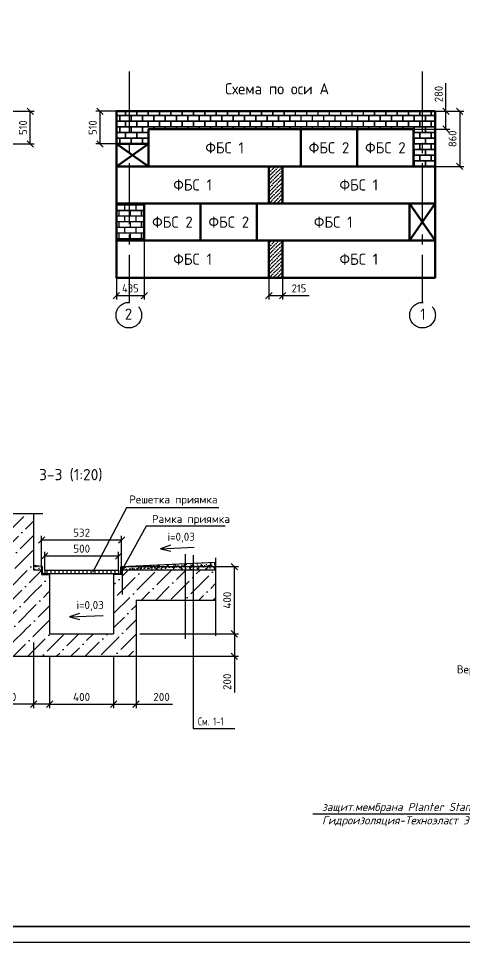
# Model space of a CAD drawing. Header units: metres. Extents: x -18 to 14983, y 1157 to 3877.
# Drawn here: x 11631.7 to 11771, y 3283.2 to 3571.7 of the extents above; entities that cross this region are included whole.
import ezdxf

# ---------------------------------------------------------------- set-up
doc = ezdxf.new("R2010")
doc.units = ezdxf.units.M
doc.linetypes.add('осевая2', pattern=[28.575, 19.05, -3.175, 3.175, -3.175])
for name, color, linetype, lineweight in [('Осевая', 2, 'осевая2', 30), ('Основной', 1, 'Continuous', 60), ('Размер 3.5', 250, 'Continuous', 35), ('Размеры на чертеже', 250, 'Continuous', 25)]:
    doc.layers.add(name, color=color, linetype=linetype, lineweight=lineweight)
doc.styles.add('-ISOCPEUR-', font='isocpeur.ttf')
doc.styles.add('GOST', font='GOST_Common.ttf')
doc.styles.get("Standard").update_dxf_attribs({"font": 'GOST_Common.ttf'})
doc.styles.add('СМК-проект', font='isocpeui.ttf')
doc.dimstyles.new('М 1 к 50', dxfattribs={"dimtxt": 2.5, "dimasz": 2, "dimexe": 1.25, "dimexo": 0, "dimgap": 1, "dimtad": 1, "dimdec": 0, "dimlfac": 50, "dimzin": 0, "dimdsep": 46, "dimtxsty": 'GOST', "dimblk": 'OBLIQUE', "dimcen": 0, "dimclrd": 256, "dimclre": 256, "dimclrt": 256, "dimazin": 2, "dimtfac": 1, "dimtdec": 0, "dimtmove": 0, "dimatfit": 3, "dimldrblk": 'NONE', "dimfxl": 1.25, "dimtolj": 1, "dimtzin": 0, "dimlwd": -1, "dimlwe": -1, "dimarcsym": 2})
pattern_1 = [(45, (10389.0407, 3227.0366), (1.683798, 6.173926), [7.9375, -1.5875, 0, -1.5875])]

# ---------------------------------------------------------------- blocks, each defined once
blk = doc.blocks.new('*U408')
at = {"layer": 'Основной', "ltscale": 20}
blk.add_lwpolyline([(0, -290), (2380, -290), (2380, 290), (0, 290)], close=True, dxfattribs=at)
at = {"layer": 'Основной', "ltscale": 20, "flags": 1}
for tag, p in [('ВЕС', (579, 65)), ('ОБЪЕМ', (580, 62))]:
    blk.add_attdef(tag, p, '', height=2.5, dxfattribs=at)
at = {"layer": 'Основной', "ltscale": 20}
blk.add_attdef('НАЗВАНИЕ', (445, -134), '', height=38.9, dxfattribs=at)
blk = doc.blocks.new('*U391')
at = {"layer": 'Основной', "ltscale": 20}
blk.add_lwpolyline([(0, -290), (880, -290), (880, 290), (0, 290)], close=True, dxfattribs=at)
at = {"layer": 'Основной', "ltscale": 20, "flags": 1}
for tag, p in [('ВЕС', (579, 65)), ('ОБЪЕМ', (580, 62))]:
    blk.add_attdef(tag, p, '', height=2.5, dxfattribs=at)
at = {"layer": 'Основной', "ltscale": 20}
blk.add_attdef('НАЗВАНИЕ', (445, -134), '', height=38.9, dxfattribs=at)
blk = doc.blocks.new('_Oblique')
at = {"color": 0, "linetype": 'ByBlock', "lineweight": -2}
blk.add_line((-0.5, -0.5), (0.5, 0.5), dxfattribs=at)
blk = doc.blocks.new('*D467')
at = {"layer": 'Defpoints', "color": 0, "lineweight": 35, "transparency": 16777216}
for p in [(11669.64, 3379.55), (11699.15, 3379.55), (11666.44, 3372.55)]:
    blk.add_point(p, dxfattribs=at)
at = {"layer": 'Размеры на чертеже', "transparency": 16777216}
for p, q in [((11669.64, 3379.55), (11700.4, 3379.55)), ((11699.15, 3379.55), (11699.15, 3372.55)), ((11666.44, 3372.55), (11700.4, 3372.55)), ((11699.15, 3372.55), (11699.15, 3361.2))]:
    blk.add_line(p, q, dxfattribs=at)
at = {"layer": 'Размеры на чертеже', "transparency": 16777216, "xscale": 2, "yscale": 2, "zscale": 2}
for p, rotation in [((11699.15, 3379.55), 90), ((11699.15, 3372.55), 270)]:
    blk.add_blockref('_Oblique', p, dxfattribs=dict(at, rotation=rotation))
at = {"layer": 'Размеры на чертеже', "transparency": 16777216, "insert": (11696.9, 3364.57), "char_height": 2.5, "attachment_point": 5, "rotation": 90, "style": '-ISOCPEUR-'}
blk.add_mtext('\\A1;200', dxfattribs=at)
blk = doc.blocks.new('_None')
blk = doc.blocks.new('*D468')
at = {"layer": 'Defpoints', "color": 0, "lineweight": 35, "transparency": 16777216}
for p in [(11663.94, 3400.55), (11699.15, 3400.55), (11699.15, 3379.55)]:
    blk.add_point(p, dxfattribs=at)
at = {"layer": 'Размеры на чертеже', "transparency": 16777216}
for p, q in [((11663.94, 3400.55), (11700.4, 3400.55)), ((11699.15, 3379.55), (11699.15, 3400.55)), ((11699.15, 3379.55), (11700.4, 3379.55))]:
    blk.add_line(p, q, dxfattribs=at)
at = {"layer": 'Размеры на чертеже', "transparency": 16777216, "xscale": 2, "yscale": 2, "zscale": 2}
for p, rotation in [((11699.15, 3400.55), 90), ((11699.15, 3379.55), 270)]:
    blk.add_blockref('_Oblique', p, dxfattribs=dict(at, rotation=rotation))
at = {"layer": 'Размеры на чертеже', "transparency": 16777216, "insert": (11696.9, 3390.05), "char_height": 2.5, "attachment_point": 5, "rotation": 90, "style": '-ISOCPEUR-'}
blk.add_mtext('\\A1;400', dxfattribs=at)
blk = doc.blocks.new('*D469')
at = {"layer": 'Defpoints', "color": 0, "lineweight": 35, "transparency": 16777216}
for p in [(11663.94, 3408.88), (11638.94, 3400.55), (11663.94, 3400.55)]:
    blk.add_point(p, dxfattribs=at)
at = {"layer": 'Размеры на чертеже', "transparency": 16777216}
for p, q in [((11638.94, 3400.55), (11638.94, 3410.13)), ((11663.94, 3400.55), (11663.94, 3410.13)), ((11638.94, 3408.88), (11663.94, 3408.88))]:
    blk.add_line(p, q, dxfattribs=at)
at = {"layer": 'Размеры на чертеже', "transparency": 16777216, "xscale": 2, "yscale": 2, "zscale": 2, "rotation": 180}
blk.add_blockref('_Oblique', (11638.94, 3408.88), dxfattribs=at)
at = {"layer": 'Размеры на чертеже', "transparency": 16777216, "xscale": 2, "yscale": 2, "zscale": 2}
blk.add_blockref('_Oblique', (11663.94, 3408.88), dxfattribs=at)
at = {"layer": 'Размеры на чертеже', "transparency": 16777216, "insert": (11651.44, 3411.13), "char_height": 2.5, "attachment_point": 5, "style": '-ISOCPEUR-'}
blk.add_mtext('\\A1;532', dxfattribs=at)
blk = doc.blocks.new('*D470')
at = {"layer": 'Defpoints', "color": 0, "lineweight": 35, "transparency": 16777216}
for p in [(11663, 3403.88), (11639.94, 3399.4), (11663, 3399.4)]:
    blk.add_point(p, dxfattribs=at)
at = {"layer": 'Размеры на чертеже', "transparency": 16777216}
for p, q in [((11639.94, 3399.4), (11639.94, 3405.13)), ((11663, 3399.4), (11663, 3405.13)), ((11639.94, 3403.88), (11663, 3403.88))]:
    blk.add_line(p, q, dxfattribs=at)
at = {"layer": 'Размеры на чертеже', "transparency": 16777216, "xscale": 2, "yscale": 2, "zscale": 2, "rotation": 180}
blk.add_blockref('_Oblique', (11639.94, 3403.88), dxfattribs=at)
at = {"layer": 'Размеры на чертеже', "transparency": 16777216, "xscale": 2, "yscale": 2, "zscale": 2}
blk.add_blockref('_Oblique', (11663, 3403.88), dxfattribs=at)
at = {"layer": 'Размеры на чертеже', "transparency": 16777216, "insert": (11651.47, 3406.13), "char_height": 2.5, "attachment_point": 5, "style": '-ISOCPEUR-'}
blk.add_mtext('\\A1;500', dxfattribs=at)
blk = doc.blocks.new('*D471')
at = {"layer": 'Defpoints', "color": 0, "lineweight": 35, "transparency": 16777216}
for p in [(11668.44, 3375.65), (11661.44, 3372.55), (11668.44, 3357.58)]:
    blk.add_point(p, dxfattribs=at)
at = {"layer": 'Размеры на чертеже', "transparency": 16777216}
for p, q in [((11668.44, 3375.65), (11668.44, 3356.33)), ((11661.44, 3372.55), (11661.44, 3356.33)), ((11661.44, 3357.58), (11668.44, 3357.58)), ((11668.44, 3357.58), (11679.79, 3357.58))]:
    blk.add_line(p, q, dxfattribs=at)
at = {"layer": 'Размеры на чертеже', "transparency": 16777216, "xscale": 2, "yscale": 2, "zscale": 2, "rotation": 180}
blk.add_blockref('_Oblique', (11661.44, 3357.58), dxfattribs=at)
at = {"layer": 'Размеры на чертеже', "transparency": 16777216, "xscale": 2, "yscale": 2, "zscale": 2}
blk.add_blockref('_Oblique', (11668.44, 3357.58), dxfattribs=at)
at = {"layer": 'Размеры на чертеже', "transparency": 16777216, "insert": (11676.41, 3359.83), "char_height": 2.5, "attachment_point": 5, "style": '-ISOCPEUR-'}
blk.add_mtext('\\A1;200', dxfattribs=at)
blk = doc.blocks.new('*D472')
at = {"layer": 'Defpoints', "color": 0, "lineweight": 35, "transparency": 16777216}
for p in [(11641.44, 3372.55), (11636.44, 3361.94), (11641.44, 3357.58)]:
    blk.add_point(p, dxfattribs=at)
at = {"layer": 'Размеры на чертеже', "transparency": 16777216}
for p, q in [((11641.44, 3372.55), (11641.44, 3356.33)), ((11636.44, 3361.94), (11636.44, 3356.33)), ((11636.44, 3357.58), (11625.59, 3357.58)), ((11641.44, 3357.58), (11636.44, 3357.58))]:
    blk.add_line(p, q, dxfattribs=at)
at = {"layer": 'Размеры на чертеже', "transparency": 16777216, "xscale": 2, "yscale": 2, "zscale": 2, "rotation": 180}
blk.add_blockref('_Oblique', (11636.44, 3357.58), dxfattribs=at)
at = {"layer": 'Размеры на чертеже', "transparency": 16777216, "xscale": 2, "yscale": 2, "zscale": 2}
blk.add_blockref('_Oblique', (11641.44, 3357.58), dxfattribs=at)
at = {"layer": 'Размеры на чертеже', "transparency": 16777216, "insert": (11628.71, 3359.83), "char_height": 2.5, "attachment_point": 5, "style": '-ISOCPEUR-'}
blk.add_mtext('\\A1;100', dxfattribs=at)
blk = doc.blocks.new('*D473')
at = {"layer": 'Defpoints', "color": 0, "lineweight": 35, "transparency": 16777216}
for p in [(11641.44, 3372.55), (11661.44, 3372.55), (11661.44, 3357.58)]:
    blk.add_point(p, dxfattribs=at)
at = {"layer": 'Размеры на чертеже', "transparency": 16777216}
for p, q in [((11641.44, 3372.55), (11641.44, 3356.33)), ((11661.44, 3372.55), (11661.44, 3356.33)), ((11641.44, 3357.58), (11661.44, 3357.58))]:
    blk.add_line(p, q, dxfattribs=at)
at = {"layer": 'Размеры на чертеже', "transparency": 16777216, "xscale": 2, "yscale": 2, "zscale": 2, "rotation": 180}
blk.add_blockref('_Oblique', (11641.44, 3357.58), dxfattribs=at)
at = {"layer": 'Размеры на чертеже', "transparency": 16777216, "xscale": 2, "yscale": 2, "zscale": 2}
blk.add_blockref('_Oblique', (11661.44, 3357.58), dxfattribs=at)
at = {"layer": 'Размеры на чертеже', "transparency": 16777216, "insert": (11651.44, 3359.83), "char_height": 2.5, "attachment_point": 5, "style": '-ISOCPEUR-'}
blk.add_mtext('\\A1;400', dxfattribs=at)
blk = doc.blocks.new('*D544')
at = {"transparency": 16777216}
for p, q in [((11627.16, 3542.69), (11636.66, 3542.69)), ((11635.41, 3532.49), (11635.41, 3542.69)), ((11627.16, 3532.49), (11636.66, 3532.49))]:
    blk.add_line(p, q, dxfattribs=at)
at = {"layer": 'Defpoints', "color": 0, "lineweight": 35, "transparency": 16777216}
for p in [(11627.16, 3542.69), (11635.41, 3542.69), (11627.16, 3532.49)]:
    blk.add_point(p, dxfattribs=at)
at = {"transparency": 16777216, "xscale": 2, "yscale": 2, "zscale": 2}
for p, rotation in [((11635.41, 3542.69), 90), ((11635.41, 3532.49), 270)]:
    blk.add_blockref('_Oblique', p, dxfattribs=dict(at, rotation=rotation))
at = {"transparency": 16777216, "insert": (11633.16, 3537.59), "char_height": 2.5, "attachment_point": 5, "rotation": 90, "style": 'GOST'}
blk.add_mtext('\\A1;510', dxfattribs=at)
blk = doc.blocks.new('*D546')
at = {"transparency": 16777216}
for p, q in [((11662.3, 3542.69), (11655.91, 3542.69)), ((11657.16, 3542.69), (11657.16, 3532.49)), ((11662.3, 3532.49), (11655.91, 3532.49))]:
    blk.add_line(p, q, dxfattribs=at)
at = {"layer": 'Defpoints', "color": 0, "lineweight": 35, "transparency": 16777216}
for p in [(11662.3, 3542.69), (11657.16, 3532.49), (11662.3, 3532.49)]:
    blk.add_point(p, dxfattribs=at)
at = {"transparency": 16777216, "xscale": 2, "yscale": 2, "zscale": 2}
for p, rotation in [((11657.16, 3542.69), 90), ((11657.16, 3532.49), 270)]:
    blk.add_blockref('_Oblique', p, dxfattribs=dict(at, rotation=rotation))
at = {"transparency": 16777216, "insert": (11654.91, 3537.59), "char_height": 2.5, "attachment_point": 5, "rotation": 90, "style": 'GOST'}
blk.add_mtext('\\A1;510', dxfattribs=at)
blk = doc.blocks.new('*D547')
at = {"transparency": 16777216}
for p, q in [((11761.8, 3542.69), (11770.76, 3542.69)), ((11769.51, 3542.69), (11769.51, 3525.49)), ((11761.8, 3525.49), (11770.76, 3525.49))]:
    blk.add_line(p, q, dxfattribs=at)
at = {"layer": 'Defpoints', "color": 0, "lineweight": 35, "transparency": 16777216}
for p in [(11761.8, 3542.69), (11761.8, 3525.49), (11769.51, 3525.49)]:
    blk.add_point(p, dxfattribs=at)
at = {"transparency": 16777216, "xscale": 2, "yscale": 2, "zscale": 2}
for p, rotation in [((11769.51, 3542.69), 90), ((11769.51, 3525.49), 270)]:
    blk.add_blockref('_Oblique', p, dxfattribs=dict(at, rotation=rotation))
at = {"transparency": 16777216, "insert": (11767.26, 3534.09), "char_height": 2.5, "attachment_point": 5, "rotation": 90, "style": 'GOST'}
blk.add_mtext('\\A1;860', dxfattribs=at)
blk = doc.blocks.new('*D548')
at = {"transparency": 16777216}
for p, q in [((11765.19, 3542.69), (11765.19, 3551.44)), ((11755.1, 3542.69), (11766.44, 3542.69)), ((11765.19, 3537.09), (11765.19, 3542.69)), ((11755.1, 3537.09), (11766.44, 3537.09))]:
    blk.add_line(p, q, dxfattribs=at)
at = {"layer": 'Defpoints', "color": 0, "lineweight": 35, "transparency": 16777216}
for p in [(11755.1, 3542.69), (11765.19, 3542.69), (11755.1, 3537.09)]:
    blk.add_point(p, dxfattribs=at)
at = {"transparency": 16777216, "xscale": 2, "yscale": 2, "zscale": 2}
for p, rotation in [((11765.19, 3542.69), 90), ((11765.19, 3537.09), 270)]:
    blk.add_blockref('_Oblique', p, dxfattribs=dict(at, rotation=rotation))
at = {"transparency": 16777216, "insert": (11762.94, 3548.07), "char_height": 2.5, "attachment_point": 5, "rotation": 90, "style": 'GOST'}
blk.add_mtext('\\A1;280', dxfattribs=at)
blk = doc.blocks.new('*D549')
at = {"transparency": 16777216}
for p, q in [((11662.3, 3502.29), (11662.3, 3483.89)), ((11671, 3502.29), (11671, 3483.89)), ((11662.3, 3485.14), (11671, 3485.14))]:
    blk.add_line(p, q, dxfattribs=at)
at = {"layer": 'Defpoints', "color": 0, "lineweight": 35, "transparency": 16777216}
for p in [(11662.3, 3502.29), (11671, 3502.29), (11671, 3485.14)]:
    blk.add_point(p, dxfattribs=at)
at = {"transparency": 16777216, "xscale": 2, "yscale": 2, "zscale": 2, "rotation": 180}
blk.add_blockref('_Oblique', (11662.3, 3485.14), dxfattribs=at)
at = {"transparency": 16777216, "xscale": 2, "yscale": 2, "zscale": 2}
blk.add_blockref('_Oblique', (11671, 3485.14), dxfattribs=at)
at = {"transparency": 16777216, "insert": (11666.65, 3487.39), "char_height": 2.5, "attachment_point": 5, "style": 'GOST'}
blk.add_mtext('\\A1;435', dxfattribs=at)
blk = doc.blocks.new('*D550')
at = {"transparency": 16777216}
for p, q in [((11709.9, 3490.69), (11709.9, 3483.89)), ((11714.2, 3490.69), (11714.2, 3483.89)), ((11709.9, 3485.14), (11714.2, 3485.14)), ((11714.2, 3485.14), (11722.45, 3485.14))]:
    blk.add_line(p, q, dxfattribs=at)
at = {"layer": 'Defpoints', "color": 0, "lineweight": 35, "transparency": 16777216}
for p in [(11709.9, 3490.69), (11714.2, 3490.69), (11714.2, 3485.14)]:
    blk.add_point(p, dxfattribs=at)
at = {"transparency": 16777216, "xscale": 2, "yscale": 2, "zscale": 2, "rotation": 180}
blk.add_blockref('_Oblique', (11709.9, 3485.14), dxfattribs=at)
at = {"transparency": 16777216, "xscale": 2, "yscale": 2, "zscale": 2}
blk.add_blockref('_Oblique', (11714.2, 3485.14), dxfattribs=at)
at = {"transparency": 16777216, "insert": (11719.32, 3487.39), "char_height": 2.5, "attachment_point": 5, "style": 'GOST'}
blk.add_mtext('\\A1;215', dxfattribs=at)

msp = doc.modelspace()

# ---------------------------------------------------------------- hatches: boundary and pattern name
h = msp.add_hatch()
h.set_pattern_fill('AR-B816C', scale=0.0087)
h.set_pattern_definition([(0, (3368.7741, 1515.4358), (1.76784, 1.76784), [3.4528125, -0.0828675]), (0, (3367.0063, 1515.5187), (1.76784, 1.76784), [3.4528125, -0.0828675]), (90, (3368.7741, 1515.4358), (-1.76784, 1.76784), [-1.8507075, 1.6849725]), (90, (3368.6913, 1515.4358), (-1.76784, 1.76784), [-1.8507075, 1.6849725])])
h.paths.add_polyline_path([(11666.2955, 3542.6919), (11662.2969, 3542.6919), (11662.2969, 3532.4919), (11666.2955, 3532.4919)])
h.paths.add_polyline_path([(11757.7989, 3542.6919), (11666.2955, 3542.6919), (11666.2955, 3532.4919), (11672.2969, 3532.4919), (11672.2969, 3537.0919), (11672.2969, 3537.0919), (11719.8969, 3537.0919), (11755.0969, 3537.0919), (11755.0969, 3525.4919), (11757.7989, 3525.4919)])
h.paths.add_polyline_path([(11761.7974, 3542.6919), (11757.7989, 3542.6919), (11757.7989, 3525.4919), (11761.7974, 3525.4919)])
h = msp.add_hatch()
h.set_pattern_fill('ANSI36', scale=0.27, angle=360)
h.set_pattern_definition([(45, (4108.8478, 1528.3151), (0.45462547, 1.66696004), [2.143125, -0.428625, 0, -0.428625])])
h.paths.add_polyline_path([(11714.1974, 3525.4919), (11709.8968, 3525.4919), (11709.8968, 3513.8919), (11714.1974, 3513.8919)])
h = msp.add_hatch()
h.set_pattern_fill('AR-B816C', scale=0.0087, angle=360)
h.set_pattern_definition([(360, (3707.9264, 1496.4205), (1.76784, 1.76784), [3.4528125, -0.0828675]), (360, (3706.1585, 1496.5033), (1.76784, 1.76784), [3.4528125, -0.0828675]), (90, (3707.9264, 1496.4205), (-1.76784, 1.76784), [-1.8507075, 1.6849725]), (90, (3707.8435, 1496.4205), (-1.76784, 1.76784), [-1.8507075, 1.6849725])])
h.paths.add_polyline_path([(11670.9975, 3513.8919), (11666.2955, 3513.8918), (11666.2955, 3502.2919), (11670.9975, 3502.292)])
h.paths.add_polyline_path([(11666.2955, 3513.8918), (11662.2969, 3513.8919), (11662.2969, 3502.2919), (11666.2955, 3502.2919)])
h = msp.add_hatch()
h.set_pattern_fill('ANSI36', scale=0.27, angle=360)
h.set_pattern_definition([(45, (4108.8478, 1505.1151), (0.45462547, 1.66696004), [2.143125, -0.428625, 0, -0.428625])])
h.paths.add_polyline_path([(11714.1974, 3502.2919), (11709.8968, 3502.2919), (11709.8968, 3490.6919), (11714.1974, 3490.6919)])
h = msp.add_hatch()
h.set_pattern_fill('ANSI36')
h.set_pattern_definition(pattern_1)
h.paths.add_polyline_path([(11636.4387, 3417.1372), (11624.7749, 3417.1372), (11623.9991, 3414.292), (11623.5511, 3419.63), (11622.8027, 3417.1372), (11612.401, 3417.1372), (11612.401, 3379.611), (11636.4387, 3380.6557)])
h.paths.add_polyline_path([(11636.4387, 3380.6617), (11612.401, 3379.617), (11612.401, 3372.5494), (11636.4387, 3372.5494)])
h = msp.add_hatch()
h.set_pattern_fill('AR-SAND', scale=0.8, angle=45, style=0)
h.set_pattern_definition([(82.5, (10220.6353, -6773.6844), (-1.12561055, 1.0543417), [0, -1.216, 0, -1.36, 0, -1.3]), (52.5, (10220.6353, -6773.6844), (-0.59531, 2.5975838), [0, -0.656, 0, -1.096, 0, -0.42]), (12.5, (10219.9395, -6774.3801), (1.75842342, 1.7648259), [0, -0.4, 0, -1.44, 0, -1.88]), (2.5, (10219.9395, -6774.3801), (1.20403373, 2.1970103), [0, -0.2, 0, -0.944, 0, -1.08])])
h.paths.add_polyline_path([(11663.9387, 3400.5494), (11663.9387, 3399.5494), (11693.2668, 3399.5494), (11693.2668, 3401.9356)])
h.paths.add_polyline_path([(11636.4387, 3400.9166), (11636.4387, 3399.5494), (11638.9387, 3399.5494), (11638.9387, 3400.5494)])
h = msp.add_hatch()
h.set_pattern_fill('ANSI36')
h.set_pattern_definition(pattern_1)
h.paths.add_polyline_path([(11693.2668, 3390.0494), (11693.2668, 3399.5494), (11663.9387, 3399.5494), (11663.9387, 3398.0494), (11661.4387, 3398.0494), (11661.4387, 3379.5494), (11641.4387, 3379.5494), (11641.4387, 3380.8706), (11636.4387, 3380.6617), (11636.4387, 3374.5494), (11636.4387, 3372.5494), (11668.4387, 3372.5494), (11668.4387, 3390.0494)])
h.paths.add_polyline_path([(11641.4387, 3398.0494), (11638.9387, 3398.0494), (11638.9387, 3399.5494), (11636.4387, 3399.5494), (11636.4387, 3380.6617), (11641.4387, 3380.8706)], flags=17)
h = msp.add_hatch()
h.set_pattern_fill('ANSI31', scale=10, angle=45, style=0)
h.set_pattern_definition([(90, (10220.6353, -6773.6844), (-1.25, 2e-16), [])])
h.paths.add_polyline_path([(11639.9448, 3399.3994), (11639.9448, 3398.3994), (11663.0009, 3398.3994), (11663.0009, 3399.3994)])

# ---------------------------------------------------------------- linework, layer by layer
for p, q in [((11662.2969, 3525.4919), (11662.2969, 3532.4919)), ((11670.9975, 3513.8919), (11670.9975, 3502.292))]:
    msp.add_line(p, q)
at = {"color": 7}
for p, q in [((11665.5039, 3418.9323), (11654.8032, 3398.6957)), ((11624.7749, 3417.1372), (11639.3711, 3417.1372)), ((11636.4387, 3417.1372), (11636.4387, 3399.5494)), ((11671.595, 3413.1739), (11663.8576, 3399.1892)), ((11679.2381, 3407.197), (11676.1209, 3406.1308)), ((11676.1209, 3406.1308), (11686.5794, 3406.6251)), ((11676.1209, 3406.1308), (11679.3231, 3405.3869)), ((11683.7906, 3404.4011), (11683.7906, 3377.955)), ((11686.3116, 3404.0598), (11686.3116, 3349.9603)), ((11663.9387, 3400.5494), (11693.2668, 3401.9356)), ((11693.2668, 3403.2413), (11693.2668, 3378.9051)), ((11638.9387, 3400.5494), (11636.4387, 3400.9166)), ((11636.4387, 3399.5494), (11638.9387, 3399.5494)), ((11639.0987, 3400.5494), (11638.9387, 3400.5494)), ((11638.9387, 3400.5494), (11638.9387, 3398.0494)), ((11639.1887, 3398.5744), (11639.1887, 3400.4594)), ((11641.3487, 3398.2994), (11639.4637, 3398.2994)), ((11639.9448, 3399.3994), (11639.9448, 3398.3994)), ((11639.9448, 3399.3994), (11663.0009, 3399.3994)), ((11639.9448, 3398.3994), (11663.0009, 3398.3994)), ((11661.5287, 3398.2994), (11663.4137, 3398.2994)), ((11663.0009, 3399.3994), (11663.0009, 3398.3994)), ((11663.6887, 3398.5744), (11663.6887, 3400.4594)), ((11663.7787, 3400.5494), (11663.9387, 3400.5494)), ((11663.9387, 3400.5494), (11663.9387, 3398.0494)), ((11663.9387, 3399.5494), (11693.2668, 3399.5494)), ((11664.1215, 3399.2615), (11664.1215, 3391.8527)), ((11638.9387, 3398.0494), (11641.4387, 3398.0494)), ((11641.4387, 3398.2094), (11641.4387, 3398.0494)), ((11641.4387, 3398.0494), (11641.4387, 3380.8706)), ((11661.4387, 3398.2094), (11661.4387, 3398.0494)), ((11661.4387, 3398.0494), (11661.4387, 3379.5494)), ((11663.9387, 3398.0494), (11661.4387, 3398.0494)), ((11668.4387, 3390.0494), (11668.4387, 3372.5494)), ((11668.4387, 3390.0494), (11693.2668, 3390.0494)), ((11650.7995, 3385.8751), (11647.6822, 3384.8089)), ((11647.6822, 3384.8089), (11658.1407, 3385.3032)), ((11647.6822, 3384.8089), (11650.8845, 3384.065)), ((11641.4387, 3380.8706), (11641.4387, 3379.5494)), ((11641.4387, 3379.5494), (11661.4387, 3379.5494)), ((11636.4387, 3376.8157), (11636.4387, 3361.9409)), ((11611.4387, 3372.5494), (11666.4387, 3372.5494)), ((11686.3116, 3349.9603), (11699.2575, 3349.9603))]:
    msp.add_line(p, q, dxfattribs=at)
msp.add_lwpolyline([(11413.6464, 3877.1778), (12254.6464, 3877.1778), (12254.6464, 3283.1778), (11413.6464, 3283.1778)], close=True)
at = {"const_width": 0.5}
msp.add_lwpolyline([(11433.6464, 3872.1778), (12249.6464, 3872.1778), (12249.6464, 3288.1778), (11433.6464, 3288.1778)], close=True, dxfattribs=at)
at = {"color": 7}
msp.add_lwpolyline([(11723.6521, 3323.348), (11795.5418, 3323.348), (11804.635, 3346.6071)], dxfattribs=at)
for centre, radius, start, end in [((11639.0987, 3400.4594), 0.09, 0, 90), ((11639.4637, 3398.5744), 0.275, 180, 270), ((11641.3487, 3398.2094), 0.09, 0, 90), ((11661.5287, 3398.2094), 0.09, 90, 180), ((11663.4137, 3398.5744), 0.275, 270, 0), ((11663.7787, 3400.4594), 0.09, 90, 180)]:
    msp.add_arc(centre, radius, start, end, dxfattribs=at)
at = {"layer": 'Осевая'}
for p, q in [((11666.2955, 3555.0535), (11666.2955, 3483.0342)), ((11757.7989, 3555.0535), (11757.7989, 3483.0342))]:
    msp.add_line(p, q, dxfattribs=at)
for centre in [(11666.1945, 3479.0352), (11757.8999, 3479.0352)]:
    msp.add_circle(centre, 4.0002, dxfattribs=at)
at = {"layer": 'Основной'}
for p, q in [((11672.2969, 3532.4919), (11662.2968, 3525.4919)), ((11662.2969, 3532.4919), (11672.2969, 3532.4919)), ((11672.2969, 3525.4919), (11662.2969, 3532.4919)), ((11672.2969, 3532.4919), (11672.2969, 3525.4919)), ((11761.7975, 3525.4918), (11753.7975, 3525.4918)), ((11753.7975, 3502.292), (11761.7975, 3513.8919)), ((11753.7975, 3513.8919), (11761.7975, 3502.292)), ((11753.7975, 3513.8919), (11753.7975, 3502.292)), ((11753.7975, 3502.2919), (11761.7975, 3502.292))]:
    msp.add_line(p, q, dxfattribs=at)
msp.add_lwpolyline([(11662.2969, 3542.6919), (11761.7974, 3542.6919), (11761.7974, 3490.6919), (11662.2969, 3490.6919)], close=True, dxfattribs=at)
at = {"layer": 'Размер 3.5', "color": 7, "lineweight": 25, "ltscale": 50}
for p, q in [((11694.3133, 3418.9323), (11665.5039, 3418.9323)), ((11696.2888, 3413.1739), (11671.595, 3413.1739))]:
    msp.add_line(p, q, dxfattribs=at)

# ---------------------------------------------------------------- block references
at = {"layer": 'Основной', "yscale": 0.02, "zscale": 0.02}
for name, p, xscale in [('*U408', (11719.8969, 3531.2919), -0.02), ('*U391', (11737.4969, 3531.2919), -0.02), ('*U391', (11755.0969, 3531.2919), -0.02), ('*U408', (11709.8968, 3519.6919), -0.02), ('*U408', (11714.1974, 3519.6919), 0.02), ('*U391', (11688.5975, 3508.0919), -0.02), ('*U391', (11706.1975, 3508.0919), -0.02), ('*U408', (11706.1975, 3508.0919), 0.02), ('*U408', (11709.8968, 3496.4919), -0.02), ('*U408', (11714.1974, 3496.4919), 0.02)]:
    msp.add_blockref(name, p, dxfattribs=dict(at, xscale=xscale))

# ---------------------------------------------------------------- texts
at = {"color": 7, "style": '-ISOCPEUR-'}
for s, p in [('i=0,03', (11678.2759, 3408.6112)), ('i=0,03', (11649.8373, 3387.2893)), ('Верх канала.', (11768.6422, 3367.2061))]:
    msp.add_text(s, height=2.5, dxfattribs=at).set_placement(p)
at = {"color": 7, "width": 0.8}
msp.add_text('См. 1-1', height=2.5, dxfattribs=at).set_placement((11687.7981, 3350.9404))
at = {"color": 7, "insert": (11648.0607, 3430.9959), "char_height": 3.5, "attachment_point": 2, "line_spacing_factor": 1.407429, "style": '-ISOCPEUR-'}
msp.add_mtext_dynamic_manual_height_columns('3-3 (1:20)', width=44.006538, gutter_width=12.5, heights=[0], dxfattribs=at)
at = {"color": 7, "insert": (11726.512, 3326.7444), "char_height": 2.5, "attachment_point": 1, "style": 'СМК-проект'}
msp.add_mtext_dynamic_manual_height_columns('защит.мембрана Planter Standart\\PГидроизоляция-Техноэласт ЭПП - 2 слоя', width=81.528747, gutter_width=625, heights=[0], dxfattribs=at)
at = {"layer": 'Основной', "char_height": 3.5, "attachment_point": 5}
for s, insert in [('2', (11666.0795, 3479.3543)), ('1', (11758.0149, 3479.3543))]:
    msp.add_mtext_dynamic_manual_height_columns(s, width=5.739849, gutter_width=12.5, heights=[0], dxfattribs=dict(at, insert=insert))
at = {"layer": 'Размер 3.5', "color": 7, "lineweight": 25, "ltscale": 50, "style": '-ISOCPEUR-'}
for s, p in [('Решетка приямка', (11666.327, 3420.2485)), ('Рамка приямка', (11673.4059, 3414.1611))]:
    msp.add_text(s, height=2.5, dxfattribs=at).set_placement(p)
at = {"layer": 'Размер 3.5', "char_height": 3.5, "attachment_point": 5, "style": 'GOST'}
for s, width, heights, insert in [('Схема по оси A', 37.356069, [0], (11712.472, 3549.7104)), ('{\\C7;ФБС 1}', 27.497551, [0], (11696.0969, 3531.2919)), ('{\\C7;ФБС 2}', 15.874668, [5.3157], (11728.6969, 3531.2919)), ('{\\C7;ФБС 2}', 15.874668, [5.3157], (11746.2969, 3531.2919)), ('{\\C7;ФБС 1}', 27.497551, [0], (11686.0968, 3519.6919)), ('{\\C7;ФБС 1}', 27.497551, [0], (11737.9974, 3519.6919)), ('{\\C7;ФБС 2}', 15.874668, [5.3157], (11679.7975, 3508.0919)), ('{\\C7;ФБС 2}', 15.874668, [5.3157], (11697.3975, 3508.0919)), ('{\\C7;ФБС 1}', 27.497551, [0], (11729.9975, 3508.0919)), ('{\\C7;ФБС 1}', 27.497551, [0], (11686.0968, 3496.4919)), ('{\\C7;ФБС 1}', 27.497551, [0], (11737.9974, 3496.4919))]:
    msp.add_mtext_dynamic_manual_height_columns(s, width=width, gutter_width=12.5, heights=heights, dxfattribs=dict(at, insert=insert))

# ---------------------------------------------------------------- dimensions: what is measured, and where the dimension line sits
for base, p1, p2, picture, middle in [((11765.1855, 3542.6919), (11755.0969, 3537.0919), (11755.0969, 3542.6919), '*D548', (11762.9355, 3548.0669)), ((11635.4148, 3542.6919), (11627.1553, 3532.4919), (11627.1553, 3542.6919), '*D544', (11633.1648, 3537.5919)), ((11657.1616, 3532.4919), (11662.2969, 3542.6919), (11662.2969, 3532.4919), '*D546', (11654.9116, 3537.5919)), ((11769.512, 3525.4918), (11761.7974, 3542.6919), (11761.7975, 3525.4918), '*D547', (11767.262, 3534.0919))]:
    dim = msp.add_linear_dim(base=base, p1=p1, p2=p2, angle=90, dimstyle='М 1 к 50')
    dim.commit()
    dim.dimension.update_dxf_attribs({"geometry": picture, "text_midpoint": middle})
for base, p1, p2, picture, middle in [((11670.9975, 3485.1423), (11662.2968, 3502.2919), (11670.9975, 3502.292), '*D549', (11666.6472, 3487.3923)), ((11714.1974, 3485.1423), (11709.8968, 3490.6919), (11714.1974, 3490.6919), '*D550', (11719.3224, 3487.3923))]:
    dim = msp.add_linear_dim(base=base, p1=p1, p2=p2, dimstyle='М 1 к 50')
    dim.commit()
    dim.dimension.update_dxf_attribs({"geometry": picture, "text_midpoint": middle})
at = {"layer": 'Размеры на чертеже'}
for base, p1, p2, text, picture, middle in [((11663.9387, 3408.8761), (11638.9387, 3400.5494), (11663.9387, 3400.5494), '532', '*D469', (11651.4387, 3411.1261)), ((11663.0009, 3403.8776), (11639.9448, 3399.3994), (11663.0009, 3399.3994), '500', '*D470', (11651.4729, 3406.1276)), ((11661.4387, 3357.5764), (11641.4387, 3372.5494), (11661.4387, 3372.5494), '400', '*D473', (11651.4387, 3359.8264))]:
    dim = msp.add_linear_dim(base=base, p1=p1, p2=p2, text=text, dimstyle='М 1 к 50', override={"dimtxsty": '-ISOCPEUR-'}, dxfattribs=at)
    dim.commit()
    dim.dimension.update_dxf_attribs({"geometry": picture, "text_midpoint": middle})
dim = msp.add_linear_dim(base=(11699.1453, 3400.5494), p1=(11699.1453, 3379.5494), p2=(11663.9387, 3400.5494), angle=90, text='400', dimstyle='М 1 к 50', override={"dimtxsty": '-ISOCPEUR-'}, dxfattribs=at)
dim.commit()
dim.dimension.update_dxf_attribs({"geometry": '*D468', "text_midpoint": (11696.8953, 3390.0494)})
dim = msp.add_linear_dim(base=(11699.1453, 3379.5494), p1=(11666.4387, 3372.5494), p2=(11669.643, 3379.5494), angle=90, text='200', dimstyle='М 1 к 50', override={"dimtxsty": '-ISOCPEUR-'}, dxfattribs=at)
dim.commit()
dim.dimension.update_dxf_attribs({"geometry": '*D467', "text_midpoint": (11699.1453, 3364.5744), "dimtype": 160})
for base, p1, p2, text, picture, middle in [((11668.4387, 3357.5764), (11661.4387, 3372.5494), (11668.4387, 3375.6455), '200', '*D471', (11676.4137, 3357.5764)), ((11641.4387, 3357.5764), (11636.4387, 3361.9409), (11641.4387, 3372.5494), '100', '*D472', (11628.7137, 3357.5764))]:
    dim = msp.add_linear_dim(base=base, p1=p1, p2=p2, text=text, dimstyle='М 1 к 50', override={"dimtxsty": '-ISOCPEUR-'}, dxfattribs=at)
    dim.commit()
    dim.dimension.update_dxf_attribs({"geometry": picture, "text_midpoint": middle, "dimtype": 160})

doc.saveas('drawing.dxf')
